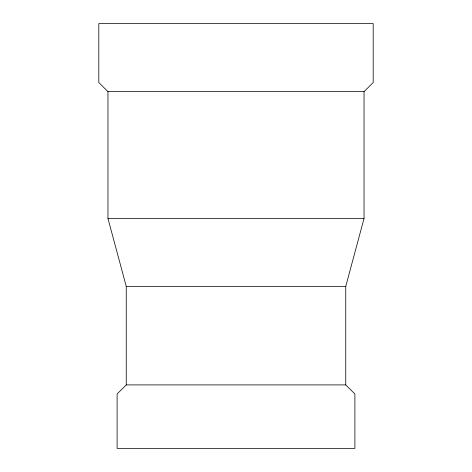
<?xml version="1.0" encoding="UTF-8"?>
<svg xmlns="http://www.w3.org/2000/svg" width="472" height="472" viewBox="0 0 472 472"><rect width="100%" height="100%" fill="white"/><g stroke="black" fill="none" stroke-linecap="round" stroke-linejoin="round"><path stroke-width="0.71" d="M126.254 384.91L345.746 384.91L354.897 393.978L354.897 448.4L117.103 448.4L117.103 393.978L126.254 384.91L126.254 286.451L107.958 218.424L107.958 91.627L98.813 82.553L98.813 23.6L373.187 23.6L373.187 82.553L364.042 91.627L107.958 91.627M345.746 384.91L345.746 286.451L364.042 218.424L364.042 91.627M107.958 218.424L364.042 218.424M126.254 286.451L345.746 286.451"/></g></svg>
